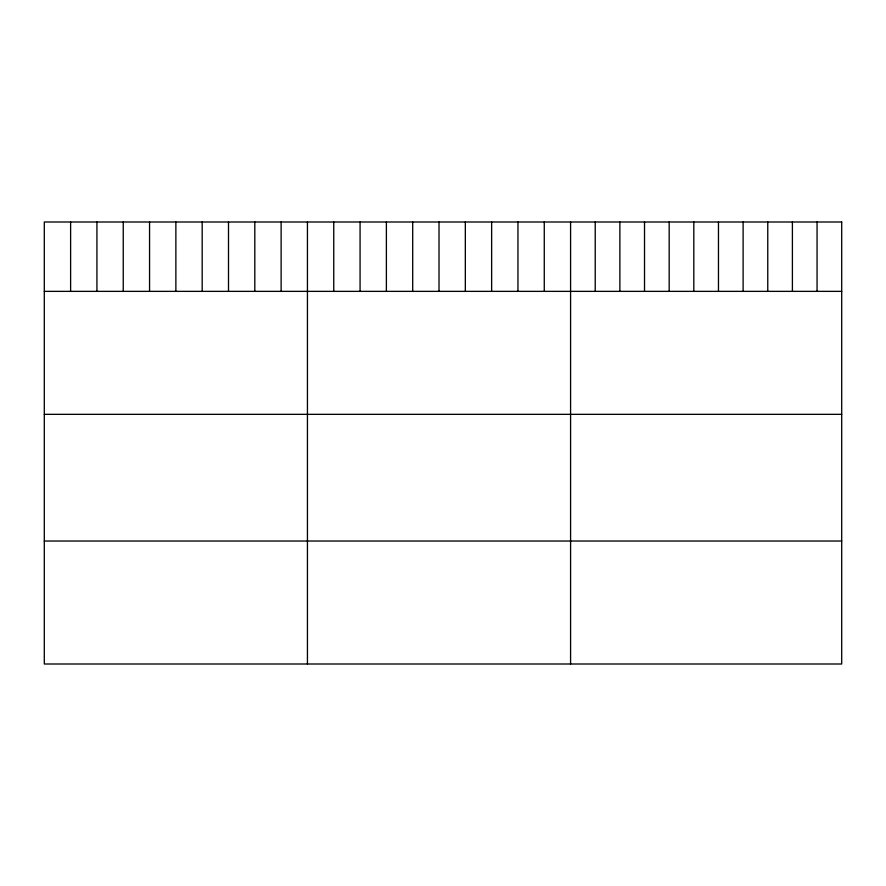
<?xml version="1.0" encoding="UTF-8"?>
<svg xmlns="http://www.w3.org/2000/svg" width="886" height="886" viewBox="0 0 886 886"><rect width="100%" height="100%" fill="white"/><g stroke="black" fill="none" stroke-linecap="round" stroke-linejoin="round"><path stroke-width="1.33" d="M44.3 291.361L841.7 291.361M44.3 414.338L841.7 414.338M44.3 541.025L841.7 541.025M817.058 221.998L817.058 291.361M792.405 221.998L792.405 291.361M767.763 221.998L767.763 291.361M743.11 221.998L743.11 291.361M718.468 221.998L718.468 291.361M693.816 221.998L693.816 291.361M669.174 221.998L669.174 291.361M644.521 221.998L644.521 291.361M619.879 221.998L619.879 291.361M595.226 221.998L595.226 291.361M570.584 221.998L570.584 664.002M544.27 221.998L544.27 291.361M517.956 221.998L517.956 291.361M491.641 221.998L491.641 291.361M465.327 221.998L465.327 291.361M439.013 221.998L439.013 291.361M412.699 221.998L412.699 291.361M386.385 221.998L386.385 291.361M360.07 221.998L360.07 291.361M333.756 221.998L333.756 291.361M307.442 221.998L307.442 664.002M281.128 221.998L281.128 291.361M254.814 221.998L254.814 291.361M228.499 221.998L228.499 291.361M202.185 221.998L202.185 291.361M175.871 221.998L175.871 291.361M149.557 221.998L149.557 291.361M123.243 221.998L123.243 291.361M96.928 221.998L96.928 291.361M70.614 221.998L70.614 291.361M841.7 221.998L44.3 221.998L44.3 664.002L841.7 664.002L841.7 221.998"/></g></svg>
